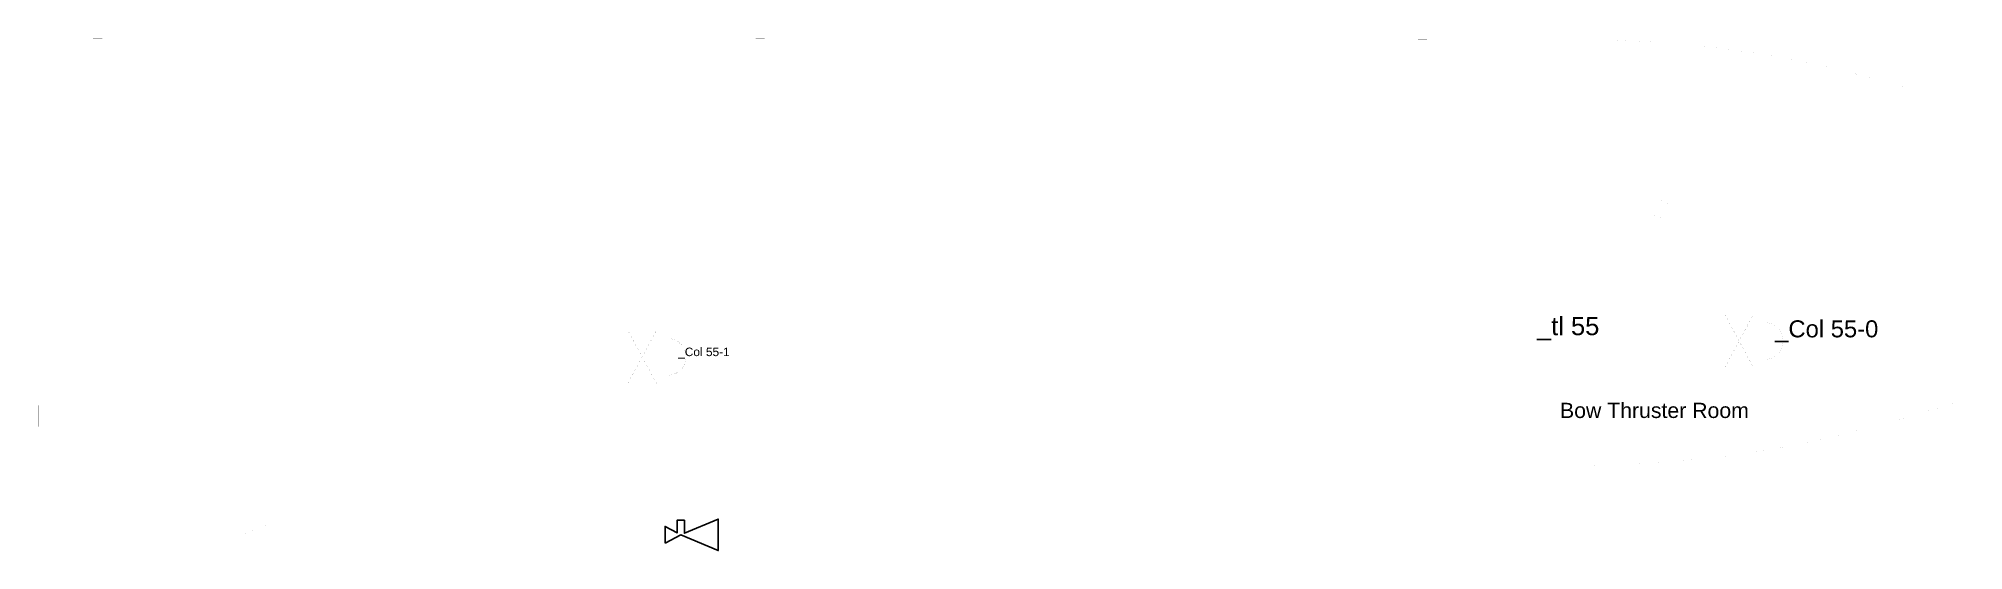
# Model space of a CAD drawing. Extents: x -55157 to 8154, y -5252 to 11604.
import ezdxf

# ---------------------------------------------------------------- set-up
doc = ezdxf.new("R2010")
doc.units = 0
doc.header["$MEASUREMENT"] = 0
doc.layers.add('Control Object', color=20, linetype='CONTINUOUS')
doc.layers.add('Omriss tanker', color=20, linetype='CONTINUOUS')
doc.styles.add('ARIAL', font='ARIAL.TTF', dxfattribs={"height": 12})

msp = doc.modelspace()

# ---------------------------------------------------------------- linework, layer by layer
at = {"layer": 'Control Object', "linetype": 'Continuous', "const_width": 0.3}
for points in [[(-1734, 6378), (-2097, 5597)], [(-1496, 6378), (-1859, 5597)], [(-47450, -4329), (-48452, -4740)]]:
    msp.add_lwpolyline(points, dxfattribs=at)
at = {"layer": 'Control Object', "linetype": 'Continuous'}
for points, const_width in [([(-1915, 5987), (-35303, 5987), (-35303, 5987), (-47951, 5987), (-47951, -4534), (-47951, 5987), (-35303, 5987), (-35303, 5987), (-1915, 5987)], 0.3), ([(-35303, 2022), (-35303, 5987), (-35303, 2022)], 0.15), ([(775, 2545), (775, 5987), (-1663, 5987), (775, 5987), (775, 2545)], 0.3), ([(-35303, 223), (-35303, -4734), (-34549, -4734), (-35303, -4734), (-35303, 223)], 0.3)]:
    msp.add_lwpolyline(points, close=True, dxfattribs=dict(at, const_width=const_width))
at = {"layer": 'Control Object', "color": 42, "linetype": 'Continuous'}
for points in [[(809, 1708, 1.68, 1.68, 0), (1684, 1708, 1.68, 1.68, 0), (1684, 2248, 1.68, 1.68, -0.884677), (1684, 1043, 1.68, 1.68, 0), (1684, 1582, 1.68, 1.68, 0), (809, 1582, 1.68, 1.68, 0), (1260, 746, 0, 0, 0), (289, 746, 1.68, 1.68, 0), (775, 1645, 1.68, 1.68, 0), (289, 2545, 0, 0, 0), (1260, 2545, 1.68, 1.68, 0)], [(-35269, 1186, 1.68, 1.68, 0), (-34394, 1186, 1.68, 1.68, 0), (-34394, 1725, 1.68, 1.68, -0.884677), (-34394, 520, 1.68, 1.68, 0), (-34394, 1060, 1.68, 1.68, 0), (-35269, 1060, 1.68, 1.68, 0), (-34818, 223, 0, 0, 0), (-35788, 223, 1.68, 1.68, 0), (-35303, 1123, 1.68, 1.68, 0), (-35788, 2022, 0, 0, 0), (-34818, 2022, 1.68, 1.68, 0)]]:
    msp.add_lwpolyline(points, format="xyseb", close=True, dxfattribs=at)
at = {"layer": 'Control Object', "color": 7, "linetype": 'Continuous'}
msp.add_lwpolyline([(-34549, -5012), (-34549, -4457), (-34155, -4670), (-34155, -4254), (-33915, -4254), (-33915, -4684), (-32802, -4217), (-32802, -5252), (-34035, -4734)], close=True, dxfattribs=at)
at = {"layer": 'Omriss tanker', "linetype": 'Continuous', "const_width": 0.15}
msp.add_lwpolyline([(8149, 9420), (7158, 9730), (6405, 9949), (4984, 10341), (3952, 10601), (2687, 10880), (1353, 11117), (-377, 11351), (-1524, 11453), (-2643, 11525), (-4003, 11579), (-5518, 11579), (-55154, 11604), (-55157, -2490), (-5518, -2490), (-4199, -2460), (-2915, -2414), (-921, -2279), (542, -2121), (1975, -1894), (3265, -1639), (4855, -1256), (6271, -870), (7618, -471), (8154, -300), (8149, 9420)], dxfattribs=at)

# ---------------------------------------------------------------- texts
at = {"layer": 'Control Object', "linetype": 'Continuous', "style": 'ARIAL'}
for s, height, p in [('_Col 55-0', 560, (1961, 1766)), ('_Col 55-1', 280, (-34119, 1148))]:
    msp.add_text(s, height=height, dxfattribs=at).set_placement(p)
at = {"layer": 'Control Object', "linetype": 'Continuous', "insert": (-5116, -389), "char_height": 500, "width": 8402.78, "attachment_point": 1, "style": 'ARIAL'}
msp.add_mtext('Bow Thruster Room', dxfattribs=at)
at = {"layer": 'Omriss tanker', "linetype": 'Continuous', "style": 'ARIAL'}
msp.add_text('_tl 55', height=600, dxfattribs=at).set_placement((-5873, 1837))

doc.saveas('drawing.dxf')
